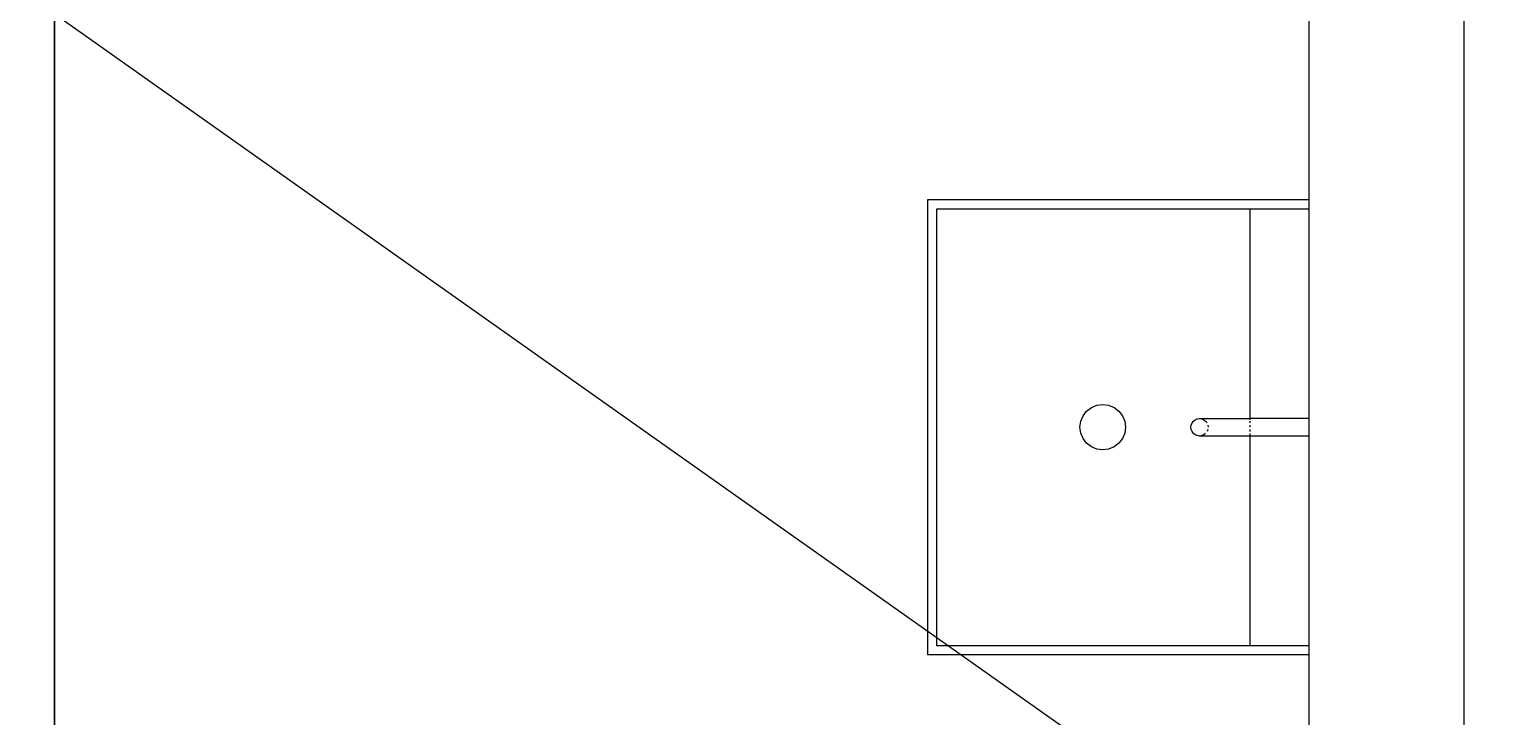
# Model space of a CAD drawing. Header units: millimetres. Extents: x -41292 to 298682, y -22072 to 33155.
# Drawn here: x 28617 to 30245, y -5821 to -5066 of the extents above; entities that cross this region are included whole.
import ezdxf

# ---------------------------------------------------------------- set-up
doc = ezdxf.new("R2010")
doc.units = ezdxf.units.MM
doc.layers.add('벽1', color=2, linetype='Continuous')

# ---------------------------------------------------------------- blocks, each defined once
blk = doc.blocks.new('rmfnasesx')
for p, q in [((56107.9, 8955), (56107.9, 11283)), ((57487.9, 10259.3), (57487.9, 10483)), ((57657.9, 10483), (57657.9, 8943)), ((57487.9, 10259.3), (57067.9, 10259.3)), ((57067.9, 10259.3), (57067.9, 9759.3)), ((57487.9, 10249.3), (57487.9, 10259.3)), ((57077.9, 10249.3), (57077.9, 9769.3)), ((57422.9, 10249.3), (57077.9, 10249.3)), ((57487.9, 10249.3), (57422.9, 10249.3)), ((57422.9, 10018.8), (57422.9, 10249.3)), ((57487.9, 10018.8), (57487.9, 10249.3)), ((57239.1, 10022), (57243, 10027.1)), ((57243, 10027.1), (57248.2, 10031.1)), ((57248.2, 10031.1), (57254.2, 10033.6)), ((57254.2, 10033.6), (57260.7, 10034.5)), ((57260.7, 10034.5), (57267.2, 10033.6)), ((57267.2, 10033.6), (57273.2, 10031.1)), ((57273.2, 10031.1), (57278.4, 10027.1)), ((57278.4, 10027.1), (57282.4, 10022)), ((57235.7, 10009.5), (57236.6, 10015.9)), ((57236.6, 10003), (57235.7, 10009.5)), ((57236.6, 10015.9), (57239.1, 10022)), ((57282.4, 10022), (57284.9, 10015.9)), ((57284.9, 10015.9), (57285.7, 10009.5)), ((57285.7, 10009.5), (57284.9, 10003)), ((57357.6, 10009.3), (57357.9, 10011.8)), ((57357.9, 10006.8), (57357.6, 10009.3)), ((57357.9, 10011.8), (57358.9, 10014.1)), ((57358.9, 10014.1), (57360.4, 10016)), ((57360.4, 10016), (57362.4, 10017.5)), ((57362.4, 10017.5), (57364.7, 10018.5)), ((57364.7, 10018.5), (57367.1, 10018.8)), ((57367.1, 10018.8), (57369.6, 10018.5)), ((57367.1, 10018.8), (57422.9, 10018.8)), ((57369.6, 10018.5), (57371.9, 10017.5)), ((57371.9, 10017.5), (57373.3, 10016.5)), ((57373.9, 10016), (57375.4, 10014.1)), ((57376.3, 10011.8), (57376.7, 10009.3)), ((57487.9, 10018.8), (57422.9, 10018.8)), ((57422.9, 10017.5), (57422.9, 10018.8)), ((57422.9, 10014.1), (57422.9, 10016)), ((57422.9, 10009.3), (57422.9, 10011.8)), ((57487.9, 9999.7), (57487.9, 10018.8)), ((57239.1, 9997), (57236.6, 10003)), ((57243, 9991.8), (57239.1, 9997)), ((57282.4, 9997), (57278.4, 9991.8)), ((57284.9, 10003), (57282.4, 9997)), ((57358.9, 10004.5), (57357.9, 10006.8)), ((57360.4, 10002.5), (57358.9, 10004.5)), ((57362.4, 10001), (57360.4, 10002.5)), ((57364.7, 10000.1), (57362.4, 10001)), ((57367.1, 9999.7), (57364.7, 10000.1)), ((57369.6, 10000.1), (57367.1, 9999.7)), ((57422.9, 9999.7), (57367.1, 9999.7)), ((57371.9, 10001), (57369.6, 10000.1)), ((57373.9, 10002.5), (57371.9, 10001)), ((57376.3, 10006.8), (57375.4, 10004.5)), ((57422.9, 10004.5), (57422.9, 10006.8)), ((57422.9, 9999.7), (57422.9, 10002.5)), ((57487.9, 9999.7), (57422.9, 9999.7)), ((57422.9, 9769.3), (57422.9, 9999.7)), ((57487.9, 9769.3), (57487.9, 9999.7)), ((57248.2, 9987.8), (57243, 9991.8)), ((57254.2, 9985.3), (57248.2, 9987.8)), ((57260.7, 9984.5), (57254.2, 9985.3)), ((57267.2, 9985.3), (57260.7, 9984.5)), ((57273.2, 9987.8), (57267.2, 9985.3)), ((57278.4, 9991.8), (57273.2, 9987.8)), ((57077.9, 9769.3), (57422.9, 9769.3)), ((57422.9, 9769.3), (57487.9, 9769.3)), ((57487.9, 9759.3), (57487.9, 9769.3)), ((57067.9, 9759.3), (57487.9, 9759.3)), ((57487.9, 9576.6), (57487.9, 9759.3))]:
    blk.add_line(p, q)

msp = doc.modelspace()

# ---------------------------------------------------------------- linework, layer by layer
msp.add_lwpolyline([(21289.27, 153.15), (42289.27, -14696.85)])
at = {"layer": '벽1'}
for p, q in [((28644.67, -4229.42), (28644.67, -6769.42)), ((30194.67, -4229.42), (30194.67, -6569.42))]:
    msp.add_line(p, q, dxfattribs=at)

# ---------------------------------------------------------------- block references
msp.add_blockref('rmfnasesx', (-27463.27, -15512.43))

doc.saveas('drawing.dxf')
